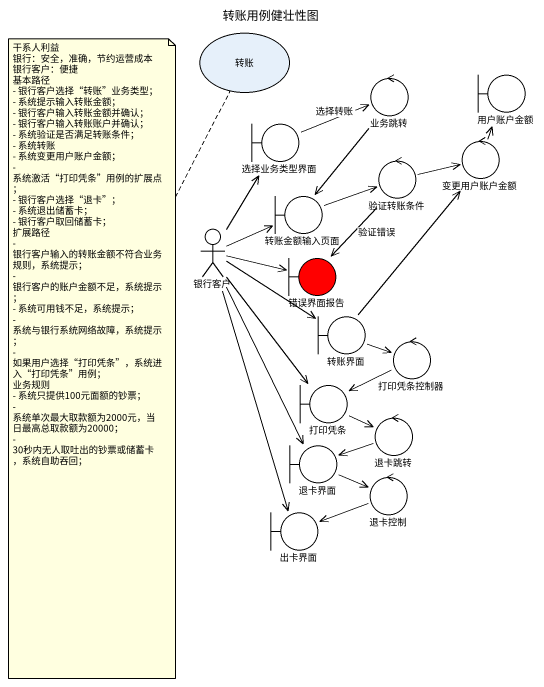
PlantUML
@startuml
title 转账用例健壮性图
usecase 转账
control 业务跳转
boundary 用户账户金额
boundary 选择业务类型界面
control 变更用户账户金额
boundary 转账金额输入页面
control 验证转账条件
actor 银行客户
boundary 错误界面报告 #FF0000
boundary 转账界面
control 打印凭条控制器
boundary 打印凭条
control 退卡跳转
boundary 退卡界面
control 退卡控制
boundary 出卡界面
业务跳转 --> 转账金额输入页面
选择业务类型界面 -right-> 业务跳转 : 选择转账
变更用户账户金额 -up-> 用户账户金额
转账金额输入页面 -right-> 验证转账条件
验证转账条件 -right-> 变更用户账户金额
验证转账条件 --> 错误界面报告 : 验证错误
银行客户 -up-> 选择业务类型界面
银行客户 -right-> 转账金额输入页面
银行客户 -right-> 错误界面报告
银行客户 -right-> 转账界面
银行客户 --> 打印凭条
银行客户 --> 退卡界面
银行客户 --> 出卡界面
转账界面 -up-> 变更用户账户金额
转账界面 -right-> 打印凭条控制器
打印凭条控制器 -left-> 打印凭条
打印凭条 -right-> 退卡跳转
退卡跳转 -left-> 退卡界面
退卡界面 -right-> 退卡控制
退卡控制 -left-> 出卡界面
note bottom of 转账
  干系人利益
  银行：安全，准确，节约运营成本
  银行客户：便捷
  基本路径
  - 银行客户选择“转账”业务类型；
  - 系统提示输入转账金额；
  - 银行客户输入转账金额并确认；
  - 银行客户输入转账账户并确认；
  - 系统验证是否满足转账条件；
  - 系统转账
  - 系统变更用户账户金额；
  - 系统激活“打印凭条”用例的扩展点；
  - 银行客户选择“退卡”；
  - 系统退出储蓄卡；
  - 银行客户取回储蓄卡；
  扩展路径
  - 银行客户输入的转账金额不符合业务规则，系统提示；
  - 银行客户的账户金额不足，系统提示；
  - 系统可用钱不足，系统提示；
  - 系统与银行系统网络故障，系统提示；
  - 如果用户选择“打印凭条”，系统进入“打印凭条”用例；
  业务规则
  - 系统只提供100元面额的钞票；
  - 系统单次最大取款额为2000元，当日最高总取款额为20000；
  - 30秒内无人取吐出的钞票或储蓄卡，系统自助吞回；
end note
@enduml
